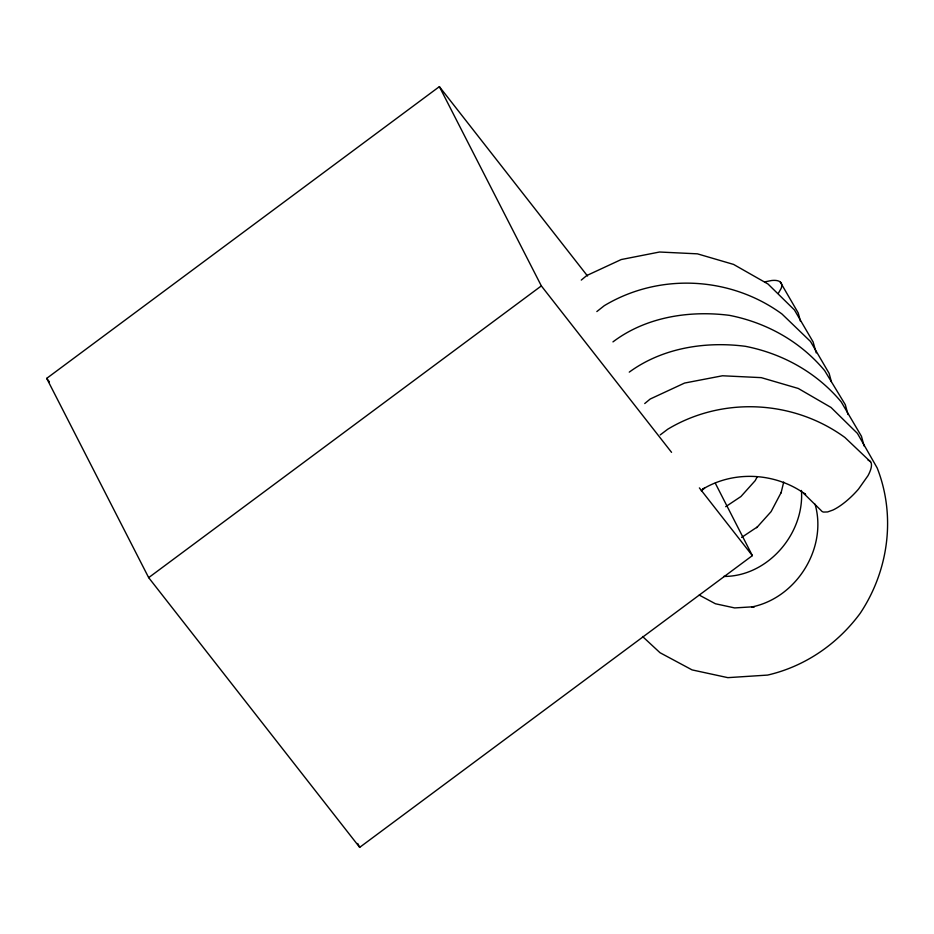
<?xml version="1.0" encoding="UTF-8"?>
<svg xmlns="http://www.w3.org/2000/svg" width="934" height="934" viewBox="0 0 934 934"><rect width="100%" height="100%" fill="white"/><g stroke="black" fill="none" stroke-linecap="round" stroke-linejoin="round"><path stroke-width="1.4" d="M783.708 482.061L781.058 492.93L781.256 492.323L771.099 511.622L756.657 527.71M757.24 476.784L755.221 480.613L740.931 496.538L725.683 506.695M778.407 293.171L781.093 288.536A34.488 11.71 -30.3 0 0 771.612 280.515L764.993 281.846M581.275 280.083L586.75 275.542L621.215 259.547L659.544 252.017L697.418 253.838L733.564 264.415L767.993 284.006L794.437 309.971L813.094 341.902L816.234 352.912M596.849 311.559L604.286 305.675C659.135 272.693 730.33 276.301 781.945 313.976L810.502 341.482L829.123 373.367L831.4 381.749M612.961 341.891C645.779 317.011 689.164 310.216 729.384 315.342C766.44 322.592 800.403 341.494 824.664 370.623L845.328 404.749L847.979 414.509M629.259 372.129C662.323 347.927 705.263 341.132 745.355 346.304C782.634 353.601 816.818 372.596 841.219 401.9L861.452 436.271L864.102 445.997M644.729 403.546L650.204 399.016L684.575 383.057L722.484 375.772L761.257 377.64L798.278 388.462L831.026 407.457L857.424 433.388L877.178 467.946C896.021 516.035 888.654 570.569 860.191 613.311C837.483 644.086 804.98 666.444 767.585 675.084L727.843 677.652L692.082 669.9L660.011 652.714L642.534 636.486M660.233 434.894L667.775 429.196C722.472 396.32 793.456 399.927 844.92 437.486L870.628 461.898M701.294 490.829L704.586 488.108L702.531 489.264C734.112 470.106 776.049 472.639 805.657 494.46L803.438 493.117L821.068 510.443A35.258 11.395 -45.5 0 0 823.59 512.077L827.629 511.937L832.918 510.046A34.488 11.15 -45.5 0 0 858.544 489.054L867.966 475.721A35.258 11.395 -45.5 0 0 868.106 460.264M715.281 483.17L752.36 555.625L359.683 847.36L148.669 577.644L46.7 378.375L439.377 86.64L587.533 276.02M148.669 577.644L541.346 285.909L439.377 86.64M741.596 537.435L757.474 526.846M723.605 576.441C767.69 576.733 804.641 533.676 801.43 490.443M699.216 595.075L715.397 603.749L734.661 607.929L754.427 606.703L751.742 606.983C796.515 597.97 827.536 548.223 815.102 504.243M541.346 285.909L671.546 452.336M699.379 487.91L752.36 555.625M46.7 378.375L49.397 381.819M780.275 282.01L798.22 312.948L800.485 321.273M357.699 843.472L359.683 847.36"/></g></svg>
